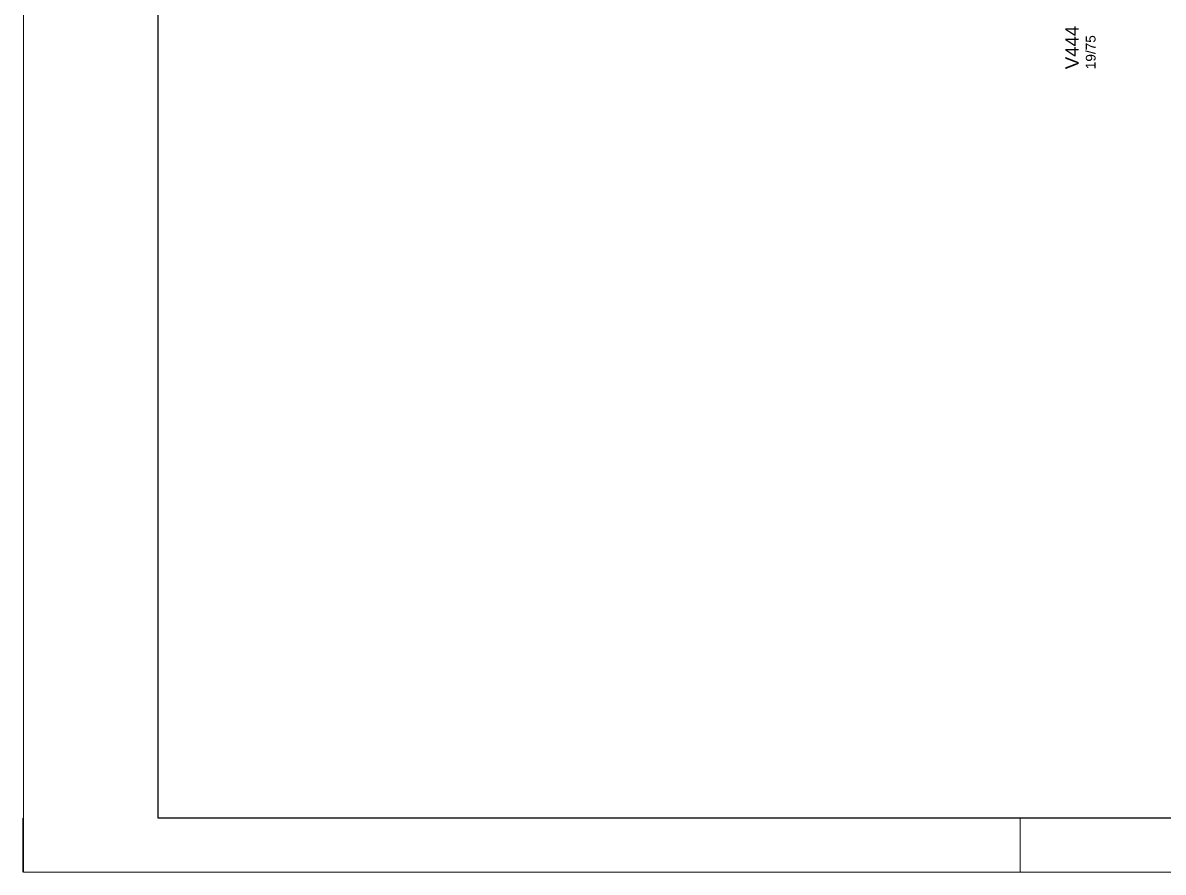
# Model space of a CAD drawing. Extents: x 3022 to 8661, y -614 to 3008.
# Drawn here: x 3022 to 4312, y -614 to 347 of the extents above; entities that cross this region are included whole.
import ezdxf

# ---------------------------------------------------------------- set-up
doc = ezdxf.new("R2010")
doc.units = 0
doc.layers.add('FOLHA', color=255, linetype='Continuous', lineweight=5)
doc.layers.add('MTH-DIM-VIGA', color=3, linetype='Continuous')
doc.layers.add('MTH-TIT1-VIGA', color=5, linetype='Continuous')
doc.styles.add('TQS_ARIAL', font='arial.ttf')

msp = doc.modelspace()

# ---------------------------------------------------------------- linework, layer by layer
at = {"color": 30}
for p, q in [((3175.4, -552.63), (3175.4, 2946.69)), ((8600.49, -552.63), (3175.4, -552.63))]:
    msp.add_line(p, q, dxfattribs=at)
at = {"layer": 'FOLHA', "lineweight": 5}
msp.add_line((3022.99, -613.6), (3022.99, 3007.66), dxfattribs=at)
at = {"layer": 'FOLHA'}
for p, q in [((3022.3, -552.63), (3022.3, -613.6)), ((4150.13, -552.63), (4150.13, -613.6)), ((8661.45, -613.6), (3022.99, -613.6))]:
    msp.add_line(p, q, dxfattribs=at)

# ---------------------------------------------------------------- texts
at = {"layer": 'MTH-DIM-VIGA', "linetype": 'Continuous', "style": 'TQS_ARIAL'}
msp.add_text('19/75', height=11, rotation=90, dxfattribs=at).set_placement((4235.34, 294.15))
at = {"layer": 'MTH-TIT1-VIGA', "linetype": 'Continuous', "style": 'TQS_ARIAL'}
msp.add_text('V444', height=15, rotation=90, dxfattribs=at).set_placement((4216.34, 294.15))

doc.saveas('drawing.dxf')
